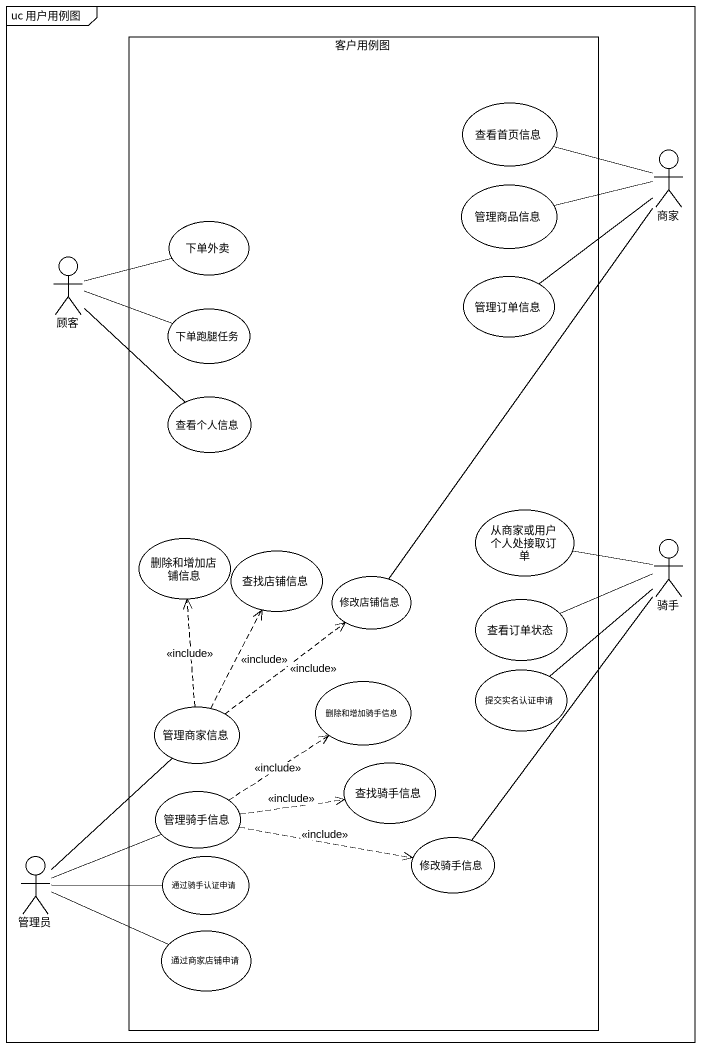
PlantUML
@startuml
mainframe uc 用户用例图
rectangle 客户用例图 {
  usecase 查看首页信息
  usecase 管理商品信息
  usecase 下单外卖
  usecase 管理订单信息
  usecase 下单跑腿任务
  usecase 查看个人信息
  usecase 从商家或用户个人处接取订单
  usecase 删除和增加店铺信息
  usecase 查找店铺信息
  usecase 修改店铺信息
  usecase 查看订单状态
  usecase 管理商家信息
  usecase 删除和增加骑手信息
  usecase 提交实名认证申请
  usecase 管理骑手信息
  usecase 查找骑手信息
  usecase 修改骑手信息
  usecase 通过骑手认证申请
  usecase 通过商家店铺申请
}
actor 商家
actor 顾客
actor 骑手
actor 管理员
商家 -left- 查看首页信息
商家 -left- 管理商品信息
商家 -- 管理订单信息
商家 -- 修改店铺信息
顾客 -right- 下单外卖
顾客 -right- 下单跑腿任务
顾客 -- 查看个人信息
骑手 -left- 从商家或用户个人处接取订单
骑手 -left- 查看订单状态
骑手 -- 提交实名认证申请
骑手 -- 修改骑手信息
管理商家信息 .up.> 删除和增加店铺信息 : <<include>>
管理商家信息 .up.> 查找店铺信息 : <<include>>
管理商家信息 .up.> 修改店铺信息 : <<include>>
管理骑手信息 .up.> 删除和增加骑手信息 : <<include>>
管理骑手信息 .right.> 查找骑手信息 : <<include>>
管理骑手信息 .right.> 修改骑手信息 : <<include>>
管理员 -up- 管理商家信息
管理员 -right- 管理骑手信息
管理员 -right- 通过骑手认证申请
管理员 -right- 通过商家店铺申请
@enduml
